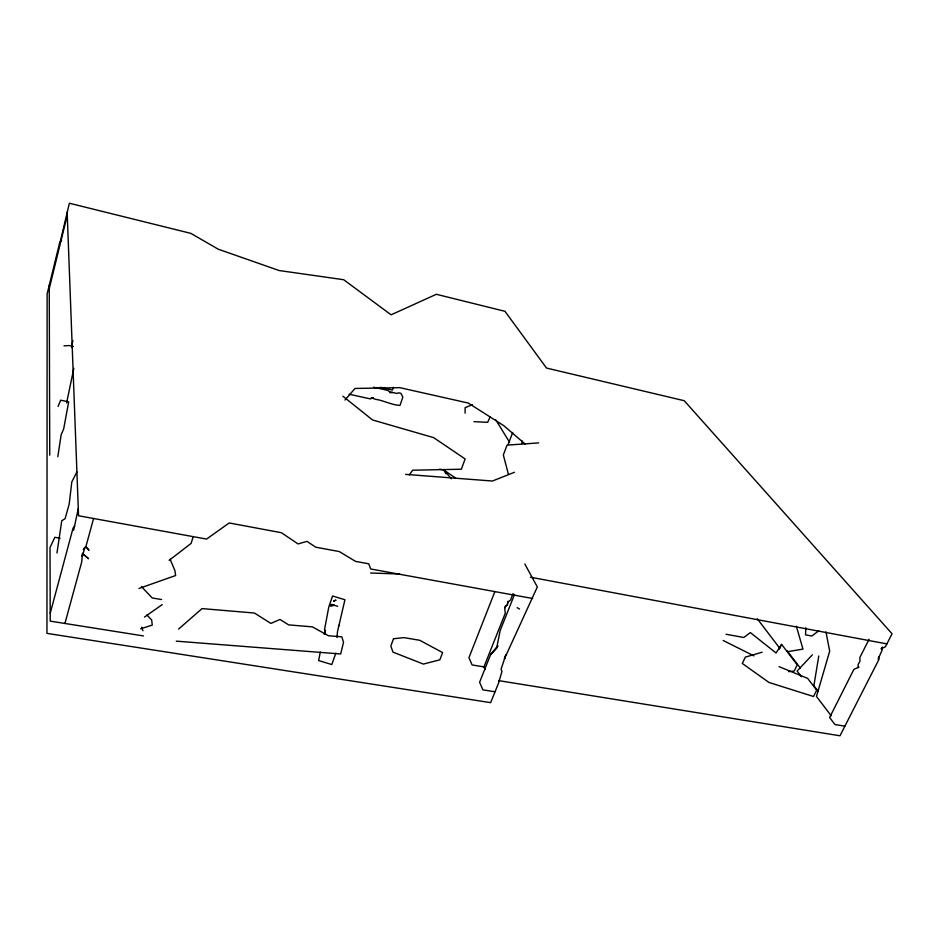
<?xml version="1.0" encoding="UTF-8"?>
<svg xmlns="http://www.w3.org/2000/svg" width="939" height="939" viewBox="0 0 939 939"><rect width="100%" height="100%" fill="white"/><g stroke="black" fill="none" stroke-linecap="round" stroke-linejoin="round"><path stroke-width="1.41" d="M465.098 413.172L465.11 407.702L472.387 404.662M805.897 627.721L805.521 634.858L811.859 636.032L818.761 630.808M336.984 637.417L337.488 631.724L344.93 599.763L332.606 595.972L328.838 606.829L324.542 629.506L325.375 632.123M56.974 552.989L61.763 520.758L65.084 518.692L69.181 504.161L71.81 481.942L76.904 471.906M57.807 456.753L61.141 434.827L63.676 428.888L68.676 401.857L60.671 400.202L58.077 406.458M813.878 685.74L818.773 655.974M73.817 368.358L66.622 402.866M71.61 347.5L72.843 340.458M485.111 669.507L483.949 666.89L505.276 613.226L504.642 607.556L507.318 604.904L507.776 602.322L510.523 600.021L513.105 593.518M507.318 604.904L507.964 601.324M320.269 652.03L318.65 660.551L331.807 664.554L335.845 653.133M73.641 530.242L78.289 508.633M84.604 548.564L82.221 556.51L81.693 562.038L64.92 623.461M60.213 241.969L69.369 203.223L190.805 233.353L218.259 249.211L279.141 270.538L343.662 279.705L391.094 314.823L436.342 294.283L504.959 311.314L546.51 368.053L684.238 400.718L892.05 633.766L885.442 646.725L881.087 648.908L882.472 647.088L882.073 650.304L878.118 659.049M49.251 288.613L67.279 215.09M50.213 613.331L73.031 528.211L74.733 526.028M81.763 556.099L82.538 553.282M93.583 518.492L85.825 546.885L83.407 549.573L84.874 547.226M521.72 443.525L522.424 441.095M193.176 536.639L191.133 543.388L169.184 560.325M505.898 654.636L501.05 669.331L501.978 671.338L498.539 683.111L490.651 702.654L46.95 633.367L47.126 293.966L59.779 242.356L61.657 240.22M505.311 656.021L504.454 658.779L537.331 586.969L524.831 563.999M393.347 387.302L392.408 390.014L380.307 387.314M324.213 634.377L325.516 630.644M508.257 444.159L512.706 432.445M494.912 591.476L468.948 657.699L472.094 664.941L483.949 666.89M504.642 608.202L505.663 605.632M514.525 594.516L500.158 630.597L496.813 647.253L490.628 654.565L479.606 682.254L482.904 689.86L495.029 691.785M490.052 417.01L487.67 422.327L473.972 421.658M779.229 649.272L781.588 644.377L797.258 664.824L794.23 671.045L788.619 671.631M869.068 639.283L859.878 657.5L859.936 661.209L858.164 664.483L858.07 667.582L858.962 667.171M781.588 644.377L776.025 652.981L750.367 632.593L743.782 637.487L726.058 634.259M409.345 474.817L412.714 470.204L461.331 469.23L465.134 458.96L433.654 437.644L372.56 419.968L342.888 396.211M338.885 625.761L339.449 625.069M498.022 645.938L490.628 654.565L497.306 647.464M344.989 400.026L355.001 388.453L399.838 387.666L468.268 403.054L503.809 425.684L525.288 444.194M812.376 654.812L797.105 671.033L801.425 676.702M178.586 629.071L202.038 608.601L254.41 613.026L270.878 623.414L279.998 619.458L288.66 624.881L312.37 626.853L328.474 635.75L341.831 636.83L343.521 642.323L340.669 653.978L176.25 641.149M144.465 617.087L162.236 604.599M858.539 667.324L853.915 669.331L829.606 717.502L834.947 724.532L844.889 726.164M514.478 472.27L492.423 481.026L405.625 474.383M138.984 588.46L175.628 575.537L174.912 570.607L170.112 559.245M140.65 628.813L152.247 625.104L151.672 619.963L146.836 614.963M762.057 652.206L745.308 657.136L742.315 663.474L768.971 682.465L813.538 696.503L816.695 690.165L807.657 678.381L779.053 666.643M787.727 651.643L802.962 649.107L796.342 626.172M538.681 442.903L507.06 445.133L503.327 454.969L508.398 474.195M64.005 345.845L69.427 345.564L73.359 346.421M389.978 392.69L392.819 392.596M370.6 573.013L399.685 574.011M143.479 635.938L50.236 621.125L50.013 547.507L54.861 537.296L60.096 538.223M498.515 680.599L839.982 735.777L879.057 659.213L878.517 657.077M161.602 599.54L152.212 597.967L141.413 586.558M532.671 598.495L370.659 568.975L368.769 563.811L355.529 561.381L339.284 551.557L315.75 547.202L306.971 541.345L298.086 543.939L281.371 532.706L229.198 522.964L206.568 539.08L78.547 515.757L67.162 212.191M530.394 577.192L886.874 643.896M439.593 469.16L443.818 470.04L455.697 478.104M349.12 394.216L370.318 398.887L373.323 397.737L371.245 397.643L375.459 399.333C382.537 400.061 391.317 404.92 399.979 405.437L402.854 397.138L400.965 393.347L398.547 392.807L397.068 393.488L390.213 391.821M373.476 387.208L387.772 390.401L389.497 391.68M337.7 606.324L331.408 604.387M723.171 640.492L753.947 655.88M517.143 607.662L519.56 609.047M85.801 547.003L88.97 550.313L87.35 548M451.424 478.761L443.818 470.04L446.048 473.819M787.035 650.739L800.38 668.145M813.737 685.552L818.186 691.362M757.327 618.801L779.757 648.25M831.179 715.776L816.461 696.456L829.689 651.185L825.968 631.9M495.827 419.839L509.548 442.269M141.543 627.193L142.951 630.75M325.023 630.069L325.434 634.06M49.239 285.374L49.744 455.192M330.892 605.15L330.528 606.171L334.378 605.303L330.892 605.15M393.511 638.755L390.824 646.055L392.995 652.124L423.36 664.084L439.839 659.824L442.621 652.582L419.71 640.281L403.887 637.616L393.511 638.755M333.826 601.066L335.763 600.197L333.826 601.066M88.454 558.588L82.925 553.916L88.454 558.588"/></g></svg>
